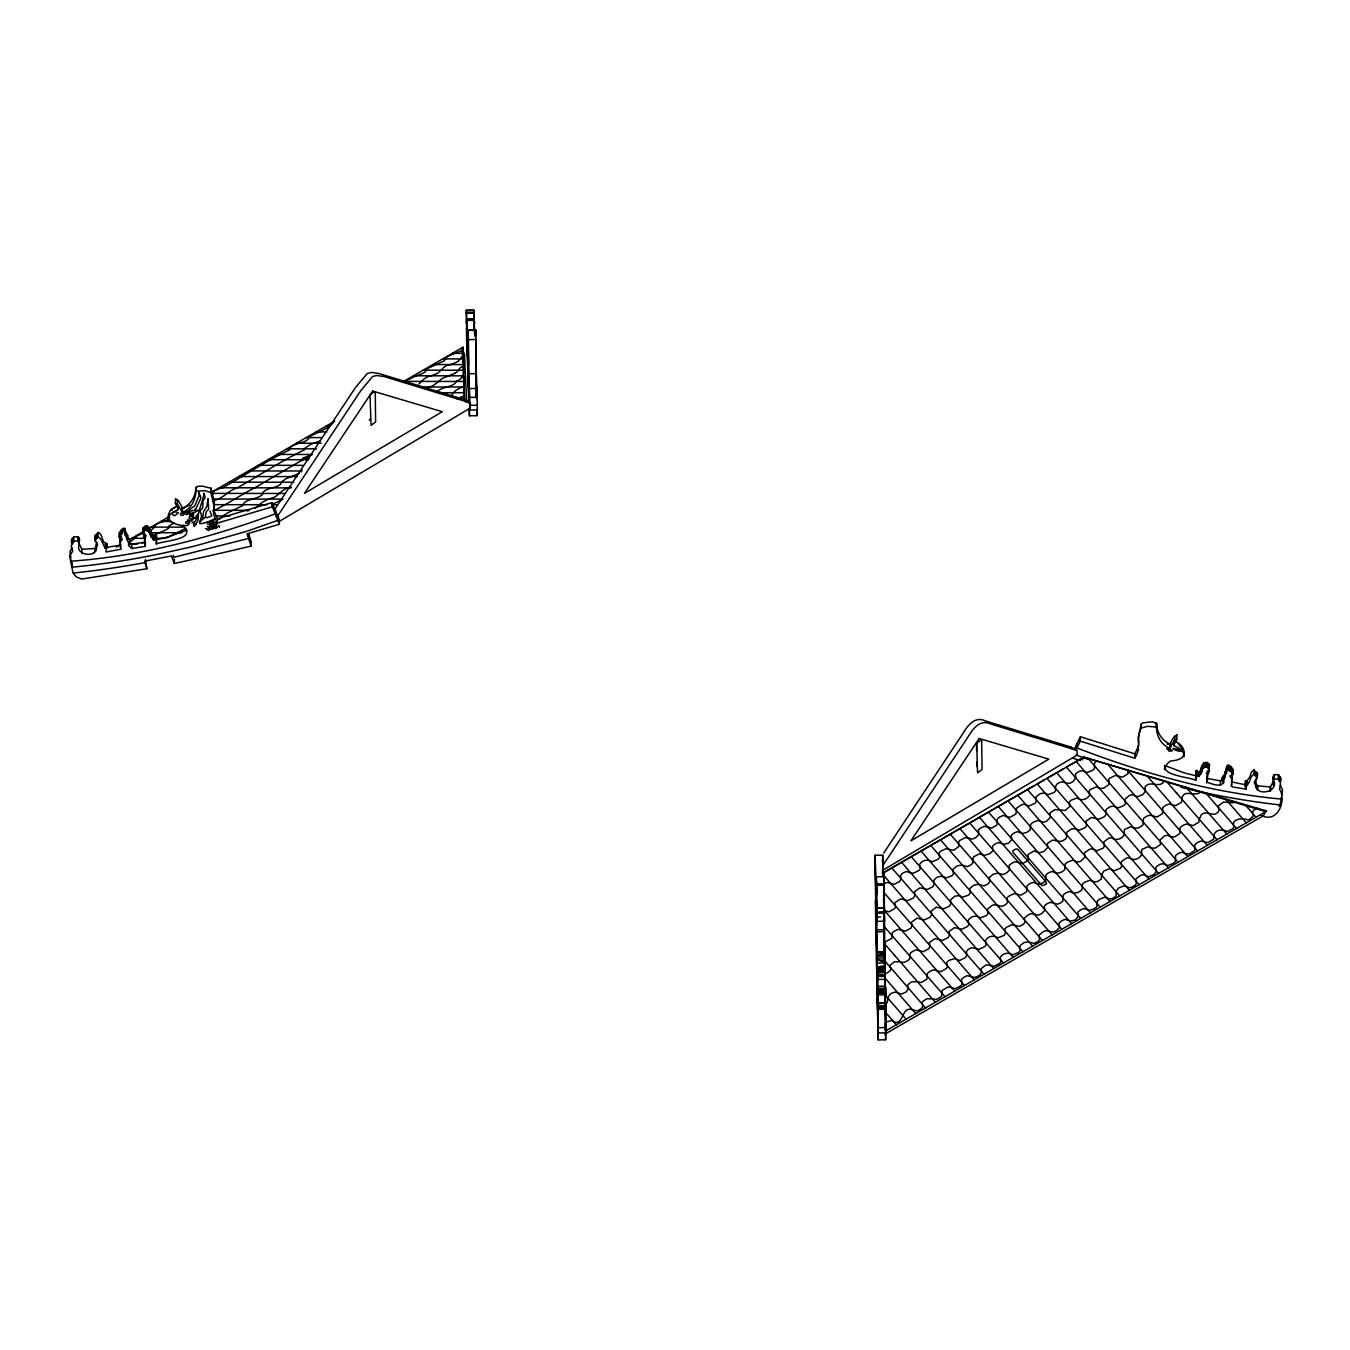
<?xml version="1.0" encoding="UTF-8"?>
<svg xmlns="http://www.w3.org/2000/svg" width="1350" height="1350" viewBox="0 0 1350 1350"><rect width="100%" height="100%" fill="white"/><g stroke="black" fill="none" stroke-linecap="round" stroke-linejoin="round"><path stroke-width="1.5" d="M474.272 324.186C476.871 316.558 463.725 317.334 466.729 324.287M467.218 335.948C463.877 328.269 473.664 330.227 474.694 329.738M467.539 340.605L467.488 341.128M474.188 329.889L473.884 310.146M475.909 361.479L476.128 357.497L476.044 366.289M467.944 335.981L469.834 410.046L477.377 409.944L475.892 355.978M884.216 916.38L884.368 907.942L876.825 907.993L876.639 911.841L876.487 907.082L876.099 913.157L876.319 876.724L883.896 876.707L884.317 951.362M876.099 915.469L876.319 912.246M883.069 876.268L882.698 855.208L875.154 855.259L876.369 910.845M876.403 914.017L876.403 909.394L876.842 921.847L876.774 915.975L876.859 919.097M876.471 914.271L876.504 915.671L876.471 913.427L876.386 915.772L876.403 898.948M876.386 900.129L876.538 909.073M876.403 894.746L876.42 892.367L876.099 913.612M876.403 890.392L876.251 894.763M876.487 889.92L876.437 881.364M876.42 881.55L876.42 881.786A61.155 1.063 89.7 0 0 876.42 884.706L876.521 904.972M877.129 969.57L877.162 951.683L884.739 951.733L884.79 954.855M877.112 955.041C874.091 959.749 885.6 965.301 884.722 957.437M877.635 972C874.851 966.448 885.195 963.546 885.144 969.114M877.028 985.298L878.124 1039.854L885.668 1039.804L885.971 1009.327L885.887 1003.252L878.327 1003.32L878.192 1013.411L878.006 986.749L885.549 986.715L885.566 988.993M877.196 952.138L884.655 953.218L884.706 951.649L884.571 957.69L884.655 954.99M884.672 967.275L884.52 955.074M885.111 967.089L884.959 976.961M885.87 1003.269L885.735 1013.377L885.516 993.364L885.533 994.916L877.989 994.849L877.972 993.397L885.583 992.908L878.04 993.094M145.479 559.508L146.88 568.738L81.81 579.049L76.545 577.058L73.052 573.142L69.778 555.964L72.411 551.61A3.493 2.852 1.8 0 0 72.495 550.125C68.057 544.759 77.186 535.916 79.329 544.168C74.453 554.361 94.028 558.191 95.901 549.568C98.28 543.358 97.926 544.691 94.922 540.152C98.685 538.279 96.356 528.238 101.014 535.039A6.666 5.468 1.8 0 1 101.52 536.068L103.528 541.839L107.072 543.932L105.874 551.981L120.69 549.332L120.133 542.109C124.841 536.642 120.471 540.084 119.188 537.148C121.382 534.853 119.61 529.976 123.474 528.441C125.516 529.639 123.947 534.33 126.343 536.996C126.141 540.523 130.005 542.784 128.419 545.316L131.693 548.522L145.311 546.379L144.619 534.195M120.842 530.263L119.576 532.98M196.121 523.041L196.206 522.973A15.289 12.538 1.8 0 0 197.1 522.163L198.062 520.408A8.151 6.683 1.8 0 1 198.129 519.261C197.809 511.009 201.876 504.276 203.479 496.176A61.155 50.102 1.8 0 0 204.103 493.627L204.154 493.408M474.272 319.241L474.238 321.165M475.926 349.566L475.909 352.316M876.099 908.837L876.049 912.347M876.302 914.844L876.471 905.496M876.133 908.837L876.032 905.816M876.133 905.411L876.082 903.487M876.133 913.545L876.099 914.558M876.099 914.895L876.369 911.773M876.133 908.162L876.403 905.175M876.302 891.54L876.217 904.061M876.437 911.959C876.943 909.799 876.42 929.779 876.403 917.392M876.319 906.542L876.319 907.673L876.336 905.58M876.268 899.758L876.302 894.679M876.504 893.244L876.403 883.676L876.521 884.706M877.5 972.236L877.416 976.371L885.144 976.421L885.161 974.481L877.618 974.531L877.348 979.02L877.162 970.431M877.196 960.424C874.125 954.737 885.212 952.088 884.79 957.471M877.567 975.915L877.567 973.991L877.77 997.633L877.787 993.009M885.111 975.864L885.161 974.481M884.739 960.373L884.773 958.011L877.23 958.061M877.618 974.531L885.178 974.919L885.111 973.957L885.313 997.582L885.549 986.698M476.263 375.621L476.297 378.337L476.145 373.933M476.229 375.469L476.162 374.186M476.28 375.216L476.212 371.486L476.179 373.073M476.196 369.596L476.162 372.904L476.246 371.638M876.572 902.509L876.049 910.474M876.133 905.698L876.403 904.162M876.302 890.139L876.319 884.486L876.268 892.299M876.572 886.832L876.319 876.724M876.943 960.019L876.943 958.922M877.989 994.849L878.006 986.766M878.344 1003.303L878.124 1039.854M884.486 959.968L884.486 958.871M885.533 994.916L885.566 989.213M876.589 925.476L876.504 918.118L876.774 951.396M876.572 888.688L876.555 895.118M876.504 886.933L876.504 885.701M876.403 910.052L876.538 908.229M877.635 974.953L877.567 967.14M885.178 974.919L885.178 973.147M466.729 320.372L474.255 320.406M466.729 319.343L466.763 333.636L466.324 310.264L473.867 310.163L473.867 311.243M476.01 357.362L476.027 354.476M875.964 905.108L876.032 904.298M876.386 907.723L876.015 905.934M876.589 910.457L876.353 903.741M876.133 905.158L875.948 906.272M878.04 991.912L885.583 991.794M885.009 972.574L885.077 969.418M466.341 310.264L468.804 401.844M473.867 311.411L473.951 328.455M878.293 1005.446L885.954 1005.868M370.153 396.039C370.17 394.048 374.456 390.741 375.283 392.884L375.604 421.942L371.064 425.368L370.018 395.145M467.167 330.581L475.706 329.839L476.027 346.073M475.875 359.083L475.959 358.324M475.909 357.041L475.875 338.867M876.369 893.498L876.504 899.286M475.875 349.768L475.875 346.596M884.959 977.704L884.942 978.564M474.255 320.827L474.238 321.773M876.504 968.861L876.606 963.056M877.247 955.327L877.23 952.965M877.196 952.037L884.739 952.088M876.96 990.242L877.028 983.694M884.317 915.924L884.402 921.746L884.334 919.738M467.117 330.936L467.151 338.209M154.001 540.169L154.136 535.849C156.938 531.546 156.718 539.156 154.001 540.169L150.188 535.359L150.846 530.179L146.762 525.791L142.712 528.626L143.859 536.794L145.142 535.123L146.171 535.528L144.399 540M154.136 535.849L150.322 531.023L154.356 527.394C153.697 522.889 165.831 521.64 169.796 519.193M876.606 911.773L876.707 913.494L876.572 911.537M882.562 861.317L882.698 855.208M476.196 370.896L476.162 371.908M476.263 376.144L476.331 378.996M468.737 373.731L476.28 373.629L476.196 372.482M876.454 931.804L883.997 931.618M476.077 358.914L475.875 363.15M1202.243 766.226L1201.213 773.55L1199.036 776.132L1198.159 776.503L1198.294 772.116L1196.421 770.428L1195.914 771.795A31.843 25.903 1.7 0 0 1195.864 774.799L1195.83 780.216C1186.431 776.267 1152.917 774.765 1170.332 761.012C1185.604 760.033 1188.928 752.102 1174.247 745.808L1173.994 740.61L1174.247 745.808M1184.017 756.827C1185.806 749.891 1181.149 743.006 1174.382 741.42M134.831 538.296L129.144 542.548M885.414 992.959L885.364 994.073M883.862 876.673L883.575 902.222M70.672 556.926L70.554 561.246C140.856 556.2 209.419 538.026 275.4 513.827M71.837 543.679C68.732 536.406 81.405 533.503 79.329 541.873A22.359 18.309 1.8 0 1 78.992 542.919M72.107 543.291L72.242 538.971M71.685 562.309L71.668 567.219A666.107 545.788 1.8 0 0 163.316 553.129L188.544 547.526A262.44 215.038 1.8 0 0 199.952 544.607L247.067 531.208L278.286 520.189M73.204 542.751L73.474 537.283M73.372 542.481L73.727 536.929M77.743 541.08L77.878 536.76M78.503 541.536L78.638 537.216M81.844 553.635L81.878 549.264L78.891 543.324M94.804 540.456L94.922 536.136L97.487 533.739M94.483 552.825L96.66 541.907M94.888 540.793L94.922 536.136M95.141 539.916L95.513 535.022M95.833 539.308L96.019 534.904M95.715 551.357L95.85 547.037M96.559 538.279L96.677 533.959M97.352 538.076L98.179 532.136M106.937 548.252L105.114 548.134L105.249 543.814M106.043 547.796L106.178 543.476M106.65 547.796L106.785 543.476M119.002 536.962L119.137 532.423M120.133 542.109L120.504 536.439M120.589 539.342L120.69 536.456M120.69 549.332L120.133 538.549L121.584 536.288M120.673 535.41L121.568 529.959M121.382 534.33L121.77 529.554M121.635 533.891L121.956 529.436M121.821 533.756L122.428 529.369M122.361 533.638L123.863 528.137M125.128 532.913L124.487 528.592M125.516 536.102L125.213 528.373M127.44 539.409L127.575 535.089L125.651 531.782M127.626 539.696L127.575 535.089M129.6 544.624L129.887 539.983L127.457 537.3M128.722 541.688L131.828 544.202L131.794 548.471M143.438 534.414L143.049 527.783M142.914 532.102L143.927 526.922M144.248 537.249L144.332 534.381M143.792 531.242L145.057 530.246L145.344 525.876M150.711 534.499C149.698 530.246 143.623 531.546 145.53 525.909M145.311 546.379L145.446 542.042L131.929 544.151M145.986 530.516L145.935 526.179M146.88 530.128L146.762 525.791M147.116 530.634L147.234 526.298M147.69 530.921L147.825 526.601M148.517 531.039L148.5 526.601M148.703 531.866L148.719 527.428M149.141 531.984L149.428 527.816M149.462 533.048L149.614 528.154M150.053 534.077L150.154 528.998M150.93 537.148L151.183 531.208M153.107 539.781L153.242 535.461M155.267 538.802L155.402 534.482M178.386 506.048L177.896 509.743C161.46 516.999 168.564 523.243 182.588 525.69C198.146 539.629 165.561 540.169 156.313 543.966L156.414 542.919A31.843 26.089 1.8 0 0 156.364 539.899L155.993 534.195M156.313 543.966L156.549 538.599A31.843 26.089 1.8 0 0 156.499 535.562L156.347 534.667M168.143 520.627L168.446 514.553L170.539 509.979L178.031 505.423L177.896 509.743M178.284 508.916L175.382 503.229L175.517 498.909L178.807 501.373L182.588 508.174C190.688 504.681 195.716 496.378 195.784 487.755L197.876 486.337L202.297 486.118L211.039 488.227L214.431 502.774L213.688 507.752M172.513 557.651L248.569 538.414L248.704 534.077L251.201 541.806L251.066 546.126L209.469 555.812L174.319 563.456L174.454 559.136M195.784 487.755C196.644 497.947 192.122 508.359 182.453 512.494L177.373 504.174L177.508 499.854M181.71 512.258L181.845 507.921M182.453 512.494L182.588 508.174M195.649 492.075L196.476 486.81M211.039 488.227L210.904 492.564L214.296 507.094L213.469 514.283L217.418 523.074L271.856 506.959L272.751 507.938L279.332 524.273L247.084 533.824L251.066 546.126M217.418 523.074L217.552 518.754L213.587 509.946M271.856 506.959L271.991 502.622L217.552 518.754M275.316 513.861L275.451 509.541M277.864 520.341L277.999 516.021M279.332 524.273L279.467 519.952L271.991 502.622M1076.153 749.554L1080.287 741.133L1080.422 736.746L1134.861 753.857L1138.826 745.2M1080.287 741.133L1134.726 758.244L1134.861 753.857M1134.726 758.244C1141.307 749.385 1136.092 737.708 1141.239 728.089L1141.374 723.701L1142.961 722.824L1152.512 721.828L1156.629 723.533C1156.697 732.173 1161.776 740.441 1169.826 744.069L1173.606 737.387L1176.896 735.008L1176.761 739.395L1173.859 744.998M1176.761 739.395L1173.471 741.774L1169.691 748.457C1161.641 744.829 1156.579 736.56 1156.511 727.92L1155.938 722.571M1156.511 727.92L1156.629 723.533M1164.544 769.787L1164.662 765.399M1169.691 748.457L1169.826 744.069M1170.433 748.221L1170.568 743.833M1174.77 740.289L1174.905 735.902M1180.693 750.212C1158.452 743.158 1193.062 760.236 1178.213 743.884M1195.83 780.216L1195.729 779.186A31.843 25.903 1.7 0 1 1195.779 776.183L1196.066 770.884M1195.931 775.271L1196.421 770.428M1198.159 776.503L1196.893 775.119L1197.028 770.732M1199.036 776.132L1199.171 771.744L1201.348 769.179L1201.567 766.547M1201.213 773.55L1201.23 767.576M1201.044 772.251L1202.175 765.602L1203.913 763.037L1207.221 762.446L1209.651 765.011L1208.925 766.547M1201.956 771.795L1202.259 765.399M1202.108 770.614L1202.799 764.572M1202.681 769.534L1203.154 764.083M1203.019 768.471L1203.576 763.965M1203.441 768.352L1203.913 763.037M1203.559 768.251L1204.605 763.054M1204.47 767.441L1205.179 762.784M1205.044 767.171L1205.651 762.278M1224.956 774.09C1222.408 775.558 1220.586 780.638 1223.724 782.139L1223.556 782.814C1219.371 787.759 1211.119 783.354 1206.63 782.123C1209.414 779.912 1204.166 767.728 1207.912 773.803C1212.772 768.184 1204.149 767.964 1206.478 762.683M1206.765 766.817L1206.883 762.429L1207.086 766.834M1206.849 782.831L1206.647 777.077M1207.744 776.537L1207.71 770.681M1207.912 773.803L1207.997 770.884M1208.385 768.673L1208.486 763.459M1209.229 768.724L1209.364 764.336M1220.451 785.244L1220.484 780.756L1223.691 778.427L1223.556 782.814M1222.56 781.414L1222.526 776.706M1222.391 781.093C1227.555 778.748 1223.201 764.336 1229.58 765.939C1232.364 767.694 1230.171 772.487 1232.972 774.208C1231.672 777.094 1227.319 773.584 1232.01 779.102L1231.47 786.274L1232.955 787.033L1246.286 789.193L1246.371 786.274M1224.72 777.296L1224.838 771.896M1224.517 776.571L1225.395 771.542M1225.277 775.929L1226.779 768.656M1226.644 773.044L1227.201 765.281M1230.761 771.356L1227.808 769.905L1228.011 765.551M1228.416 769.449L1228.551 765.062M1228.618 769.483L1228.753 765.096M1229.867 770.715L1229.985 766.327M1230.322 770.783L1230.457 766.395M1230.711 771.306L1230.643 766.53M1231.487 772.453L1230.896 766.969M1231.47 786.274L1231.672 781.026M1231.875 772.875C1232.364 769.584 1233.697 769.821 1231.571 767.256M1232.01 779.102L1231.605 773.989M1232.702 774.343L1232.837 769.956M1233.141 774.023L1233.276 769.416M1246.202 789.058C1242.034 781.464 1250.049 780.587 1250.893 773.398A6.666 5.417 1.7 0 1 1251.399 772.386C1256.31 765.686 1253.104 775.592 1257.002 777.178C1256.411 782.139 1251.973 780.064 1255.989 785.818C1256.833 797.141 1280.88 791.387 1272.949 779.017C1272.088 770.901 1283.006 775.052 1280.593 781.228M1245.206 785.481L1245.628 780.638M1254.234 769.551L1254.116 773.938L1251.264 776.773A6.666 5.417 1.7 0 0 1250.758 777.786C1250.033 781.11 1245.392 790.763 1246.236 780.654M1247.029 785.396L1247.164 781.009M1255.601 775.778L1254.926 771.171M1256.327 776.824L1255.736 771.39M1256.445 779.051L1257.491 773.584L1256.546 772.436M1256.428 788.788L1255.753 779.288M1256.918 776.992L1256.901 772.47M1257.069 777.499L1257.188 773.111M1257.272 778.309L1257.491 773.584M1257.677 790.256L1257.812 785.869L1256.563 784.401M1270.316 791.319L1270.434 786.932L1273.522 781.059M1270.418 791.286L1270.536 786.898M1273.404 785.447L1273.388 785.329A22.359 18.174 1.7 0 1 1272.949 783.996L1273.776 775.001M1273.641 779.389L1274.535 774.562M1261.288 815.484C1277.859 823.854 1286.651 800.179 1279.733 789.514A3.493 2.835 1.7 0 1 1279.648 788.029C1283.074 782.814 1276.644 780.114 1278.686 774.816M1278.787 780.418L1278.939 775.17M1278.939 780.688L1279.074 776.301M1280.036 781.262L1280.171 776.874M1280.306 781.65L1280.441 777.263M877.821 994.123L877.854 993.296M876.825 907.993L876.774 912.195L884.183 911.689L884.199 914.001M885.127 967.815L877.584 967.731L885.127 967.646M884.368 907.942L884.25 913.461L884.183 912.144M875.154 855.259L878.344 1027.704L885.887 1027.569L884.908 986.394M467.961 342.141L467.961 337.449L467.944 342.124M476.077 366.238L476.196 367.774M885.077 970.363L877.618 970.11M198.922 492.396L198.973 492.818A21.532 17.634 1.8 0 1 199.007 495.788L194.839 505.727L191.329 508.376A23.692 19.423 1.8 0 0 189.304 510.216L188.561 511.026M900.99 878.614L899.826 881.364L894.139 884.368L887.287 882.461L884.216 883.609L884.301 892.974L964.491 985.466M876.555 917.814L876.42 916.464M107.072 543.932L106.076 547.509L120.825 545.012M370.288 418.652L369.411 420.188M884.773 952.779L877.213 952.678M467.151 334.462L466.813 325.181M887.929 998.274L887.591 1001.329A7.577 5.872 29.9 0 1 885.786 1003.809L885.566 1003.944M209.469 524.728L211.596 525.201L212.557 523.901A4.404 3.611 1.8 0 0 212.524 523.294L213.452 521.893A4.404 3.611 1.8 0 0 213.435 521.303L214.076 519.986A4.404 3.611 1.8 0 0 214.043 519.396M210.431 528.795L212.557 529.267L213.502 527.968A4.404 3.611 1.8 0 0 213.469 527.377M216.371 521.404L215.426 522.72L213.3 522.231M71.972 539.359L72.157 544.32M1231.892 778.191L1232.145 774.714M1207.778 772.791L1207.693 771.508M143.572 530.077L143.674 531.596M1281.741 794.728L1282.5 789.497L1279.868 785.126M217.164 523.395A4.404 3.611 1.8 0 1 217.198 523.986L214.751 527.141L212.355 526.77M1281.217 797.479L1280.492 805.005A666.107 541.789 1.7 0 1 1190.784 789.632M885.026 972.388L877.618 972.439M205.403 516.797L206.213 511.667L208.659 509.338L207.984 498.623L206.972 506.301L203.529 511.515L202.601 518.366M976.708 766.53L976.742 762.159M1256.58 774.664L1256.276 775.676M887.929 998.241C888.57 994.191 894.054 990.698 897.834 992.858M1280.003 803.824L1279.226 806.49M212.743 494.117C211.916 490.438 219.223 488.7 222.598 487.789M199.581 522.163L199.648 521.977A46.356 37.986 1.8 0 0 200.509 519.885L201.369 516.847A7.307 5.991 1.8 0 0 201.234 514.468L200.391 512.055A4.894 4.016 1.8 0 1 200.627 509.996C205.301 507.279 200.559 501.643 204.761 498.42A3.341 2.751 1.8 0 0 205.031 497.053L204.103 493.206M72.309 547.881L69.913 551.644L70.689 557.027M1231.858 771.947L1231.959 769.956M882.546 875.104L884.132 872.353L1033.931 785.835M1082.177 759.898L1083.763 757.148L1266.789 811.029L885.448 1031.079L884.132 872.353L1083.763 757.148L1265.743 811.637L1263.364 815.771L884.891 1034.168M273.206 505.963L273.696 503.736L282.994 499.129L212.912 499.028M1141.374 723.701L1137.999 738.062L1138.725 743.023M275.079 508.832L355.472 387.517L367.335 373.41L371.419 372.414L379.063 373.545L464.366 399.583L470.273 402.975A21.752 12.555 -60 0 1 470.475 403.954M277.239 516.696L360.804 390.606L372.668 376.481L376.751 375.486L384.396 376.616L470.222 402.84M883.693 853.082L961.959 734.957C966.887 726.84 974.261 715.365 985.551 720.967L1070.854 747.023L1076.726 750.279A20.317 11.728 -60 0 1 1077.047 751.832L1077.148 752.827A5.029 2.902 -60 0 1 1077.047 754.228A6.159 3.561 -60 0 1 1076.76 755.325L883.305 869.957A6.159 3.561 -60 0 1 882.984 869.214A5.029 2.902 -60 0 1 882.849 867.966L882.934 866.852A20.317 11.728 -60 0 1 883.221 864.945L967.292 738.028C972.219 729.928 979.594 718.436 990.883 724.056L1076.726 750.279M145.243 534.263L145.074 537.536M1175.867 736.459L1176.896 735.008M1164.375 780.874C1159.532 789.362 1150.386 779.574 1144.986 786.983L1145.357 791.488L1142.623 794.745L1137.291 796.753L1132.414 794.678L1129.359 795.437L1124.854 799.436L1125.495 803.773L1123.723 805.596L1118.289 807.958L1113.227 806.169L1110.459 806.591L1106.797 808.802L1105.734 810.759L1106.494 813.881L1104.384 816.733L1098.866 819.197L1091.374 817.526L1086.126 821.104L1086.514 825.626L1085.451 827.483L1079.207 830.216L1076.169 828.9M406.536 382.404L407.042 380.278L416.07 375.874M301.252 471.96L301.877 469.749M1080.422 736.746L1073.993 749.773M166.489 537.958L185.946 528.238M196.543 523.901L193.995 526.483L193.776 524.171A4.995 4.084 1.8 0 1 194.366 523.311L194.822 524.256M1200.892 791.623C1195.678 797.884 1183.562 787.911 1181.722 798.981L1217.042 839.717M1096.757 760.978L1094.496 762.919L1094.411 768.791L1091.998 770.732L1086.986 772.504L1081.839 770.648L1078.701 771.576L1075.528 773.871L1075.68 777.769M436.556 392.192C441.129 386.454 454.477 387.382 456.283 381.206C470.694 376.262 460.62 358.509 463.185 347.068L402.958 381.814M194.248 512.798L194.316 512.747A19.541 15.998 1.8 0 1 195.126 512.139L197.151 511.042A2.126 1.738 1.8 0 0 198.062 510.199L191.734 510.739A16.419 13.449 1.8 0 0 190.519 511.279L190.519 511.279M194.721 509.507L194.839 509.423A17.094 14.006 1.8 0 0 196.121 508.258L200.964 498.083L198.99 492.514M451.794 395.027C453.803 391.821 457.498 388.192 463.101 387.113M194.94 518.518L195.986 516.966A24.924 20.419 1.8 0 1 196.425 515.852L197.977 513.996M458.173 361.378L461.16 357.767A7.627 1.974 -19.1 0 1 462.341 356.67A7.526 1.957 -19.1 0 1 462.966 356.248L463.404 355.995M418.821 384.024C422.246 380.97 424.659 376.92 430.819 375.891M463.252 349.903L448.116 356.299A7.476 1.941 -19.1 0 0 446.614 357.48L444.234 360.838L436.202 364.517M219.409 519.413C224.707 512.73 234.562 510.317 242.983 505.254C243.911 498.808 258.339 499.568 262.592 494.269C262.845 486.962 281.188 488.784 281.677 481.781L285.677 478.879L299.025 473.428M255.268 508.326C259.791 503.516 266.271 499.112 274.32 497.357C280.091 493.611 283.146 488.126 291.431 487.215M278.944 521.589L470.171 408.139A6.075 3.51 -60 0 0 470.458 407.211M116.37 547.138L120.116 544.978M129.111 539.798L143.843 531.292M149.124 528.255L169.391 516.561M183.701 508.292L189.456 504.984M334.749 421.166L211.005 492.548L204.711 490.657L196.341 491.13M1043.854 780.097L1037.205 783.945L1129.41 890.291M1063.749 768.623L1046.908 778.342L1139.113 884.689M1235.672 801.917L1235.25 802.136A7.526 5.839 29.9 0 1 1234.44 802.44A7.627 5.906 29.9 0 1 1231.791 802.693L1223.522 802.069L1218.459 805.798A3.054 2.362 29.9 0 0 1218.375 807.182L1218.594 807.773M333.585 422.415C327.696 429.131 318.06 432.034 309.133 436.792C308.104 443.914 292.798 442.378 289.288 448.807M1083.763 757.148L1066.399 767.087L1158.604 873.433M457.785 361.598L450.883 364.551M454.95 373.258C459.506 371.216 458.106 367.554 463.657 365.985M454.832 373.326L448.774 375.823M1141.239 728.089L1147.433 726.334L1155.819 726.958M174.285 522.872L168.834 526.095L168.598 528.204L165.561 530.128L152.381 535.579M320.186 440.876L310.382 444.504L304.054 448.824M1256.951 808.127L1253.408 810.489L1252.513 812.109L1253.306 816.109L1249.897 819.197A7.476 5.788 29.9 0 1 1247.282 819.737C1242.051 817.695 1230.643 819.028 1233.917 826.74L1233.191 828.444L1227.099 831.634C1222.594 828.613 1214.528 829.642 1213.819 836.004M463.928 376.481L464.417 395.887L456.587 398.655M212.524 500.766C223.509 498.943 227.745 490.674 237.347 487.806M142.256 543.308L143.91 542.565M213.384 521.184L210.988 520.813M1198.294 772.116L1199.171 771.744M187.161 530.01L168.412 536.844L156.448 539.646M425.469 388.074L432.54 385.965L438.851 381.442M175.061 507.499L172.041 508.95L171.99 510.452M247.303 510.975L248.889 510.435M212.844 510.891C227.289 504.428 240.604 494.927 254.694 487.822M214.65 518.788C209.301 521.977 190.299 528.559 205.082 517.388A2.97 2.43 1.8 0 1 207.208 517.759L211.714 515.919L209.993 511.144M191.936 522.872L195.261 521.336L197.809 516.611A5.94 4.877 1.8 0 1 198.281 516.223M416.677 375.773C419.529 374.423 427.309 372.668 426.144 369.208L436.084 364.534M430.954 375.891L437.113 373.511A22.646 5.856 -19.1 0 0 437.839 373.106C442.007 370.018 443.694 365.226 450.833 364.551M212.507 523.209L210.381 522.72M254.745 487.822C273.949 476.618 293.001 465.311 312.069 454.461M413.438 375.773L463.911 375.84M222.649 487.772C245.312 475.031 265.427 461.531 289.642 449.871L289.373 448.841M237.398 487.789C260.061 475.082 280.159 461.548 304.358 449.921L304.138 448.875M144.366 532.727L137.632 535.545L134.629 538.245M448.588 375.857L441.872 378.608L438.818 381.426M1274.4 778.95L1278.551 779.203M457.954 398.368L464.468 398.368L464.501 399.617M144.99 562.663L128.132 565.583A746.145 611.381 1.8 0 1 73.508 573.024M463.168 387.096L464.181 386.944L422.769 387.045M94.601 548.488L81.878 549.264M1205.28 766.682L1206.158 767.087M185.693 514.586L186.064 514.569A8.134 6.666 1.8 0 0 187.599 514.316C195.699 511.684 182.604 509.541 187.026 513.388A2.295 1.89 1.8 0 0 187.988 513.202L188.156 511.65M466.324 310.483L473.867 310.382M466.391 312.441L473.934 312.339M466.408 313.335L473.951 313.234M466.459 319.562L474.002 319.444M468.028 344.891L468.079 346.461L468.163 329.957L468.433 339.643L475.959 339.525M469.581 388.547L477.124 388.446M469.783 405.304L477.326 405.287M469.159 409.489L469.462 415.8L477.006 415.682L476.955 410.214M876.572 883.862L884.115 883.828M876.589 885.212L884.132 885.178M876.876 908.229L884.419 908.179M876.521 912.127L876.791 913.241L884.317 913.191M876.825 917.055L880.588 917.038M876.876 921.308L884.419 921.257M876.892 929.829L884.436 929.779M877.247 954.703L884.79 954.653M877.247 956.256L884.79 956.036M877.196 960.069L884.739 960.036M877.179 963.073L884.722 963.022M877.567 967.326L885.111 967.275M877.601 969.772L885.144 969.722M885.161 970.802L877.618 970.853L885.161 970.886M877.635 971.595L885.178 971.544M877.652 974.734L885.195 974.7M877.584 979.408L885.127 979.374M877.534 986.293L885.077 986.259M878.023 988.791L885.566 988.74M878.023 989.466L885.566 989.415M878.04 991.052L885.583 990.866M878.04 991.204L885.583 991.389M878.04 992.655L885.583 992.604M877.956 1002.983L885.499 1002.949M878.411 1006.408L885.954 1006.374M878.411 1007.269L885.954 1007.218M878.411 1007.623L885.954 1007.573M878.428 1008.804L885.971 1008.771M878.428 1009.361L885.971 1009.327M464.501 399.617L462.139 347.676L463.202 347.676M452.419 353.295L463.337 353.312M442.665 358.914L463.472 358.948M432.928 364.534L463.624 364.567M423.174 370.153L463.759 370.221M404.021 381.392L464.046 381.476M438.531 392.698L464.333 392.732M325.789 426.33L329.704 426.347M316.052 431.949L326.751 431.966M306.315 437.569L322.262 437.602M296.595 443.188L321.249 443.222M286.841 448.807L316.541 448.858M277.104 454.427L312.154 454.477M309.268 455.642L302.4 458.308L309.133 458.511M267.992 459.675L308.509 459.743M258.255 465.294L302.991 465.362M248.501 470.931L301.843 470.998M238.781 476.533L297.101 476.618M229.028 482.153L293.76 482.254M219.291 487.772L291.144 487.873M212.794 493.374L285.052 493.476M214.464 504.664L267.081 504.731M271.704 504.731L276.851 504.748M213.232 510.283L249.311 510.334M216.203 515.919L230.226 515.936M160.852 521.488L171.754 521.505M183.111 525.083C189.861 528.255 192.307 518.265 185.676 522.011C184.68 524.171 189.017 523.834 188.376 522.129M151.132 527.091L182.604 527.141M141.396 532.71L144.113 532.727M151.099 532.727L181.929 532.778M131.659 538.329L145.395 538.346M155.064 538.363L164.903 538.38M129.431 543.966L137.869 543.966M1167.058 744.188L1168.155 744.188A5.603 4.556 1.7 0 1 1169.488 744.39L1170.028 744.542M1270.434 786.932L1257.812 785.869M208.778 527.799L210.904 528.272L211.849 526.972A4.404 3.611 1.8 0 0 211.815 526.382M215.443 525.336L214.127 524.812M1281.606 799.116C1211.153 792.653 1142.691 773.229 1076.828 747.917L1076.878 743.496M1244.649 784.62L1231.588 781.886M189.422 515.886L193.674 515.008L192.999 512.528L190.08 514.215L191.886 514.822L192.105 513.557M1220.586 780.857L1206.967 778.444M1181.149 787.371L1188.827 789.193M1195.965 775.828L1184.001 772.808L1165.253 765.653M910.811 872.961L913.612 873.18L919.046 870.345L920.329 868.759L919.62 864.321C922.354 859.883 928.024 859.005 932.141 861.806L938.334 859.208L939.533 857.301L939.077 852.829L940.596 851.192L946.114 848.694L953.623 850.314L958.972 846.383L958.517 842.012L959.783 840.459L965.469 837.591L968.304 838.215M1072.811 758.177L1080.405 760.556M1137.628 749.655L1138.742 750.026M1007.353 816.936L1010.256 817.206L1015.959 813.983L1016.584 808.11L1021.781 804.667L1024.009 804.195L1028.936 806.001L1035.264 803.216L1036.294 801.326L1035.872 796.905L1040.58 793.496L1044.697 793.091L1048.005 794.678L1054.198 792.433L1055.7 790.509L1055.228 787.928M1076.017 754.954L1088.201 759.426M917.308 981.585L911.621 981.889A22.646 17.533 29.9 0 0 910.896 982.26L907.521 985.129L908.145 989.061L906.39 991.845L901.479 994.073L897.885 992.891M935.297 1002.308L900.112 961.639L894.274 961.858L890.106 965.284A3.206 2.481 29.9 0 0 890.055 966.802C893.919 972.776 881.719 972.067 885.009 978.041L915.806 1013.546M932.664 998.983L935.989 999.506L938.976 998.207L941.692 996.165L941.996 993.246M900.568 961.959L903.876 962.483L906.862 961.183L909.579 959.158L909.917 956.239M917.916 981.973L921.223 982.496L926.927 979.155L927.433 973.384L929.914 971.426L933.542 969.84L940.612 971.679L946.316 968.608L947.379 967.073L946.637 962.567L948.831 960.407L954.72 958.551L959.664 960.457L965.452 957.656L966.921 954.821L966.296 951.615L967.933 949.59L971.713 947.649L979.256 949.269L984.707 946.586L986.158 944.933L985.483 940.494C988.014 936.039 993.786 934.909 997.836 937.811L1003.995 935.466L1005.412 933.508L1004.906 928.986L1006.29 927.382L1011.842 924.716L1014.559 925.273M1151.263 848.087L1155.381 848.053L1160.544 844.526L1159.987 840.105L1164.088 836.173L1167.311 835.211L1170.602 836.696M1133.916 828.073L1138.05 828.039L1141.172 826.386L1143.197 824.513L1143.163 821.931M1222.695 777.026L1223.859 777.752M1076.153 828.866L1071.832 828.765L1066.821 832.089L1066.297 838.401L1063.041 840.645L1060.003 841.489L1052.764 840.054L1047.448 843.429L1047.617 847.631L1043.769 851.529L1039.297 852.795L1034.117 850.939L1028.008 854.466L1027.957 857.571A3.797 2.936 29.9 0 1 1027.62 860.692L1022.709 863.561L1015.284 861.806L1012.146 863.021L1009.159 865.333L1009.597 869.94L1006.627 872.961L1003.084 874.581L997.886 873.146L993.195 874.192L989.213 877.601L989.651 882.09L987.643 884.149L983.964 885.904L978.345 884.284L973.873 885.127L969.722 888.553L970.228 893.109L968.591 895.101L962.499 897.21L959.175 895.641L954.855 896.147L950.316 900.163L951.193 903.184L949.286 906.221L943.903 908.736L936.343 907.183L931.095 911.25L931.804 914.439L930.015 917.308L924.261 919.907L917.072 918.169L911.436 922.185L912.111 925.037M192.24 517.607L191.784 519.413L189.169 518.451A1.772 1.451 1.8 0 1 189.692 516.949L190.232 516.611A4.101 3.358 1.8 0 1 192.122 516.206L193.371 516.662A3.105 2.548 1.8 0 1 194.147 518.046L191.7 520.982L187.296 519.868M932.529 998.831L926.809 998.764L923.198 1000.991L922.134 1002.544L922.776 1006.982L920.903 1009.007L917.291 1010.863L912.651 1009.918M1126.052 886.444L1123.875 885.87L1118.458 888.064L1116.18 891.202L1116.129 896.062L1112.805 898.29L1109.801 899.066L1104.772 897.227L1099.491 899.235L1097.331 901.058L1096.706 906.947L1093.635 909.107L1089.18 910.356L1083.999 908.499L1080.338 910.018L1077.874 912.043L1078.245 916.532L1075.275 919.991L1070.297 921.122L1065.217 919.35L1062.062 920.565L1059.075 922.877L1059.514 927.45L1056.628 930.471L1053.101 932.124L1046.081 930.639L1043.263 931.686L1039.146 935.077L1039.601 939.566L1037.728 941.608L1034.049 943.431L1028.396 941.878L1024.026 942.57L1019.655 945.996L1020.161 950.518L1018.744 952.459L1012.601 954.821C1008.534 951.919 1002.729 953.049 1000.232 957.538L1000.907 961.976L999.405 963.63L993.954 966.279L986.377 964.693L981.028 968.692L981.602 971.46M175.382 503.229L177.373 504.174M1111.303 869.434L1109.109 868.86L1103.676 871.071L1101.6 875.053M1016.888 894.257L1013.968 893.616L1008.264 896.535L1007.049 898.054L1007.505 902.509L1005.683 904.551L1002.004 906.407L994.562 904.702L992.014 905.496L987.576 908.938L987.491 910.862M212.608 524.121L214.734 524.593L215.679 523.294A4.404 3.611 1.8 0 0 215.646 522.686M207.444 521.944L209.571 522.433L210.532 521.117A4.404 3.611 1.8 0 0 210.499 520.526M215.426 526.601C218.076 529.318 218.767 522.703 219.493 527.276M207.225 523.969L209.351 524.441L210.313 523.142A4.404 3.611 1.8 0 0 210.279 522.551M210.87 525.842L213.249 526.213L213.924 524.424M213.536 528.289L215.932 528.66L216.608 527.006M207.191 526.5L209.571 526.854L210.195 525.066M205.403 528.609L207.529 529.082L208.491 527.783A4.404 3.611 1.8 0 0 208.457 527.192M206.972 529.892L209.098 530.381L210.043 529.065A4.404 3.611 1.8 0 0 210.009 528.474M910.794 872.944L906.339 871.509L902.644 873.18L900.484 875.289L900.939 878.428M98.044 536.456L100.879 539.376A6.666 5.468 1.8 0 1 101.385 540.388L105.114 548.134M1065.724 783.135L1069.892 783.287L1073.014 781.684L1075.697 777.819M1151.213 848.07L1148.124 846.686L1141.729 849.538L1141.644 854.533C1139.501 859.292 1132.971 861.131 1128.87 857.739L1126.086 858.229L1121.192 861.857L1121.647 866.362L1120.399 868.252L1114.172 870.75L1111.354 869.451M1133.865 828.056L1130.777 826.673L1124.381 829.541L1124.297 834.536C1122.154 839.278 1115.623 841.117 1111.522 837.742L1108.738 838.215L1103.844 841.843L1104.3 846.383L1103.017 848.273L1096.791 850.736L1091.711 848.846L1089.366 849.403L1084.489 852.812L1084.86 857.25L1080.591 861.317L1077.638 862.042L1072.659 860.203L1067.361 862.228L1065.217 864.051L1064.61 869.923L1061.539 872.1L1057.084 873.332L1051.869 871.476L1048.191 873.011L1045.761 875.036L1046.132 879.525L1043.179 882.967L1038.201 884.098L1033.138 882.326L1029.999 883.524L1026.996 885.836L1026.641 891.81L1020.971 895.118L1016.921 894.274M1185.368 853.723L1189.181 853.976L1194.615 850.618L1194.834 844.577L1197.855 842.316L1200.943 841.067L1207.811 842.602L1213.566 839.329L1214.072 836.595M1170.619 836.713L1174.399 836.983L1179.849 833.625L1180.103 827.567L1183.123 825.289L1186.211 824.057L1193.062 825.576L1198.817 822.302L1199.323 819.585M1126.103 886.461L1128.954 887.76L1131.705 887.287L1135.181 885.212L1136.413 883.339L1135.924 880.976M1007.302 816.885L1003.337 815.451L999.658 816.986L997.228 819.011L997.194 822.049M1014.609 925.29L1019.334 926.421L1023.013 924.581L1024.853 922.539L1024.397 918.051L1028.531 914.659L1031.332 913.629L1038.336 915.097L1041.862 913.444L1044.748 910.44L1044.36 905.816L1047.397 903.504L1050.519 902.323L1057.539 904.162L1060.526 902.981L1062.889 901.091L1063.091 895.067L1065.504 893.042L1069.183 891.489L1074.397 893.329L1078.836 892.114L1081.924 889.954L1082.548 884.064L1084.691 882.259L1089.99 880.217L1095.002 882.056L1097.972 881.314L1101.33 879.103L1101.6 875.087M968.321 838.232L972.489 839.059L976.016 837.388L978.851 834.401L978.412 829.845L981.399 827.533L984.555 826.318L991.626 828.124L996.958 825.053L997.245 822.116M1065.673 783.084L1062.754 781.717L1059.834 782.359L1056.561 784.333L1055.211 787.894M169.746 517.523L168.261 516.308M912.6 1009.884C900.703 1004.889 904.162 1029.257 891.81 1020.465L886.478 1021.882A29.666 22.967 29.9 0 0 885.381 1022.558L885.448 1031.079M1185.351 853.706L1182.111 852.221L1178.904 853.166L1175.647 855.36L1175.31 861.502L1173.319 863.376L1167.986 865.536L1162.957 863.713L1160.106 864.253L1156.562 866.481L1155.634 868.421L1156.393 871.526L1154.115 874.429L1148.58 876.757L1143.686 874.766L1140.936 875.205L1135.957 878.833L1135.907 880.926M894.392 955.125L899.994 961.588M1166.569 781.515L1181.739 798.998M1264.68 810.405L1265.743 811.62M1245.071 804.634L1256.006 817.239M1225.446 798.862L1246.253 822.859M1205.837 793.091L1236.533 828.478M1186.194 787.303L1226.779 834.114M1146.977 775.761L1207.305 845.336M1127.351 769.972L1197.568 850.956M1107.759 764.218L1187.848 856.575M1088.1 758.43L1178.078 862.211M1076.136 761.467L1168.341 867.814M1056.679 772.706L1148.884 879.052M1027.468 789.564L1119.673 895.911M1017.714 795.184L1109.919 901.53M1007.994 800.803L1100.199 907.149M998.241 806.423L1090.446 912.769M988.504 812.042L1080.726 918.388M979.408 817.29L1071.613 923.636M969.671 822.909L1061.876 929.256M959.918 828.546L1052.122 934.892M950.198 834.148L1042.403 940.494M940.444 839.767L1032.649 946.131M930.707 845.387L1022.929 951.733M921.004 850.989L1013.209 957.353M911.233 856.626L1003.438 962.972M901.513 862.245L993.718 968.591M891.776 867.864L983.981 974.211M974.244 979.83L884.166 875.931L884.132 872.336M954.754 991.069L884.452 910.541L888.806 911.858L894.51 908.752L895.539 907.217L894.797 902.745L900.602 898.847L907.723 900.653L913.494 897.919L915.081 895.067L914.439 891.861L919.839 887.861L927.382 889.448L932.799 886.815L934.487 883.811L933.643 880.757C936.039 876.268 941.912 875.07 945.928 877.989L952.071 875.711L953.556 873.737L952.999 871.088M884.588 926.978L945.034 996.688M892.097 935.651L892.147 938.149L884.722 942.199L884.722 943.971L895.202 956.053M925.56 1007.927L884.874 960.998L884.722 943.971M906.069 1019.166L885.144 995.051L885.229 1004.164M885.296 1012.061L896.332 1024.785M885.431 1029.071L886.596 1030.404M1176.137 792.551L1176.93 793.479M1254.116 773.938L1254.791 775.558M175.517 498.909L176.546 500.377M1127.942 770.158L1127.976 773.82L1122.508 777.178L1115.471 775.423L1109.025 778.562L1108.721 784.671L1103.642 788.197L1099.811 788.451L1096.352 786.898L1089.939 789.683L1089.045 791.623L1089.787 794.711C1087.712 799.369 1081.181 801.411 1077.131 797.968L1070.955 800.28L1069.386 801.967L1069.808 806.49L1065.167 810.456L1054.991 809.561L1050.047 812.919L1050.368 817.391L1046.199 821.458L1043.213 822.234L1038.184 820.412L1032.885 822.403L1030.725 824.226L1030.118 830.115L1027.046 832.292L1022.574 833.524L1017.411 831.667L1013.732 833.203L1011.285 835.228L1011.639 839.717L1008.686 843.176L1003.691 844.307L998.629 842.535L995.456 843.75L992.469 846.062L992.891 850.669L989.955 853.689L984.167 855.36L979.425 853.824L973.721 856.778L972.489 859.866M929.914 945.574L929.289 942.57L935.061 938.655L942.3 940.444L948.088 937.659L949.59 934.841L948.949 931.601L954.366 927.636L961.909 929.256L967.376 926.573L968.827 924.919L968.136 920.481C970.667 916.009 976.455 914.912 980.522 917.798L986.681 915.418L988.065 913.478L987.508 910.912M1143.146 821.897L1143.534 818.353L1146.774 816.159L1149.981 815.214L1157.068 816.969L1162.519 813.611L1162.755 807.553L1165.793 805.275L1168.881 804.043L1175.715 805.579L1181.469 802.305L1181.976 799.571M1218.611 807.823L1218.78 810.979C1214.19 818.674 1207.474 809.882 1201.989 814.286A22.646 17.533 29.9 0 0 1201.314 814.708L1199.171 819.433M885.634 1039.686L885.414 1032.48M912.111 925.071L911.031 928.159L905.293 931.146L898.358 929.306L894.729 930.892L892.299 932.833L892.063 935.567M929.914 945.591L928.969 948.594L923.265 951.666L916.194 949.843L912.549 951.412L910.086 953.37L909.883 956.138M972.523 859.899L972.979 862.768L971.089 864.81L967.427 866.616L961.74 865.063L957.353 865.789L953.049 869.214L952.982 871.071M462.139 347.676L464.518 354.561L466.695 402.351M173.205 555.103L173.61 556.369M146.88 568.738L144.534 561.195L171.416 555.93L174.319 563.456M941.979 993.161L942.199 990.377L948.308 986.85L955.361 988.689L961.065 985.618L962.128 984.099L961.386 979.594L963.529 977.451L967.157 975.679L974.346 977.467L977.164 976.573L980.134 974.717L981.619 971.511M1071.394 747.191L1071.428 747.326A21.752 12.555 -60 0 1 1071.63 748.305L1071.714 748.761M876.133 916.211L876.15 915.317M72.36 565.819L71.786 562.899M465.278 401.811L465.227 401.321A20.317 11.728 -60 0 0 464.889 399.769M476.196 370.963L476.094 366.846M476.212 374.355L476.212 372.971L476.28 373.95M1245.341 781.093L1245.426 782.106M474.356 325.063L474.711 335.711M469.564 402.266L468.568 385.273A262.44 2.987 89.2 0 1 468.382 381.729L467.977 373.022A666.107 7.56 89.2 0 1 466.459 335.053M475.706 329.839L475.892 335.931M876.538 912.465L876.589 911.031M475.943 376.38L477.225 397.288L469.682 397.389L466.408 328.455M476.803 397.676L476.111 385.172A262.44 2.987 89.2 0 1 475.926 381.611L475.858 380.16M467.387 350.477L468.281 367.808L468.264 366.896M475.841 385.29L476.516 398.52M468.163 382.725L469.209 403.346M476.702 409.387L477.006 415.682M475.976 393.677L476.162 397.693M876.69 916.751L876.403 915.199M467.387 350.46L466.999 340.116M876.167 907.774L876.15 909.63M876.639 912.144L876.606 913.427M473.934 328.286L473.985 329.417M476.212 374.136L476.229 373.207M467.505 340.926L466.948 336.15M876.673 916.262L876.538 917.865L876.454 915.384M884.351 916.481L884.402 919.063M876.454 902.593L876.521 900.281M464.417 395.887L464.468 398.368M476.111 369.495L476.145 370.457L476.196 368.044M884.503 967.342L883.592 919.063M877.078 973.08L875.728 900.973M476.111 367.605L476.145 368.567L476.145 367.318M476.212 371.199L476.145 372.262L476.246 371.385M476.212 372.684L476.196 373.714M884.385 954.653L884.469 959.344M875.357 900.281L876.572 964.153M876.606 957.319L876.757 965.048A666.107 11.576 89.7 0 0 878.276 1032.919L885.819 1032.868A666.107 11.576 89.7 0 1 884.959 995.642M476.111 368.736L476.162 369.698M476.196 370.457L476.162 371.52M467.606 345.127L467.657 348.823M467.252 338.293L467.319 344.503M882.495 870.109L882.562 874.176M876.791 913.241L876.791 914.203M876.082 900.653L876.201 907.318M882.596 860.068L882.866 876.673M876.184 902.812L876.217 895.793L876.369 898.611M875.053 860.034L876.167 935.027A262.44 4.556 89.7 0 0 876.353 944.629M474.306 321.874L474.356 324.861M467.589 343.339L467.606 354.864L467.657 349.279M475.487 334.344L475.419 330.007L475.487 335.863M474.761 335.846L474.744 333.602M468.028 344.537L467.876 330.126L467.944 334.446M467.539 346.359L467.539 341.01M466.914 334.294L467.539 346.326M884.233 914.406L884.25 915.418M876.994 954.855L877.011 957.589M475.757 333.028L475.774 334.834M474.272 324.996L474.306 330.058M468.433 339.643L468.636 365.479M976.506 742.584L976.607 750.853M876.538 902.745L876.538 901.463L876.42 903.116M876.217 909.259L876.319 911.199M475.774 334.058L475.791 335.627M476.111 354.341L476.061 349.937M469.395 408.51L469.462 415.8M475.909 352.974L475.976 356.687M475.875 360.804L475.892 361.986M475.892 345.566L475.909 347.946M474.66 330.834L474.66 333.501M467.488 341.28L467.505 343.659M476.111 355.927L475.909 357.581M475.875 354.038L475.875 353.059M876.454 891.456L876.454 888.908M475.892 355.944L475.892 344.368M876.42 908.027L876.42 908.904M475.976 356.771L475.993 360.534M878.209 1037.61A746.145 12.96 89.7 0 1 877.298 998.106M976.658 743.158L977.552 772.808L982.091 769.382L981.653 739.783L976.658 743.158M178.048 512.814C171.821 520.56 169.442 508.528 178.048 512.814M184.005 513.877C182.807 517.674 177.221 513.456 182.79 512.831A5.603 4.59 1.8 0 1 184.123 512.663L185.456 512.679A7.341 6.024 1.8 0 0 184.68 513.202L184.005 513.877M372.684 391.061L304.425 493.391L442.311 411.699L372.684 391.061M979.172 738.484L910.929 840.831L1048.798 759.139L979.172 738.484M1172.154 750.651L1169.235 751.275L1167.463 749.115A7.341 5.974 1.7 0 0 1166.754 748.659L1168.02 748.575A5.603 4.556 1.7 0 1 1169.37 748.778L1172.154 750.651M1045.862 884.031L1043.685 885.279A1.991 1.536 29.9 0 1 1041.137 884.79L1013.158 852.559A1.991 1.536 29.9 0 1 1013.411 850.399L1015.571 849.167A1.991 1.536 29.9 0 1 1018.204 849.825L1045.912 881.769A1.991 1.536 29.9 0 1 1045.862 884.031"/></g></svg>
